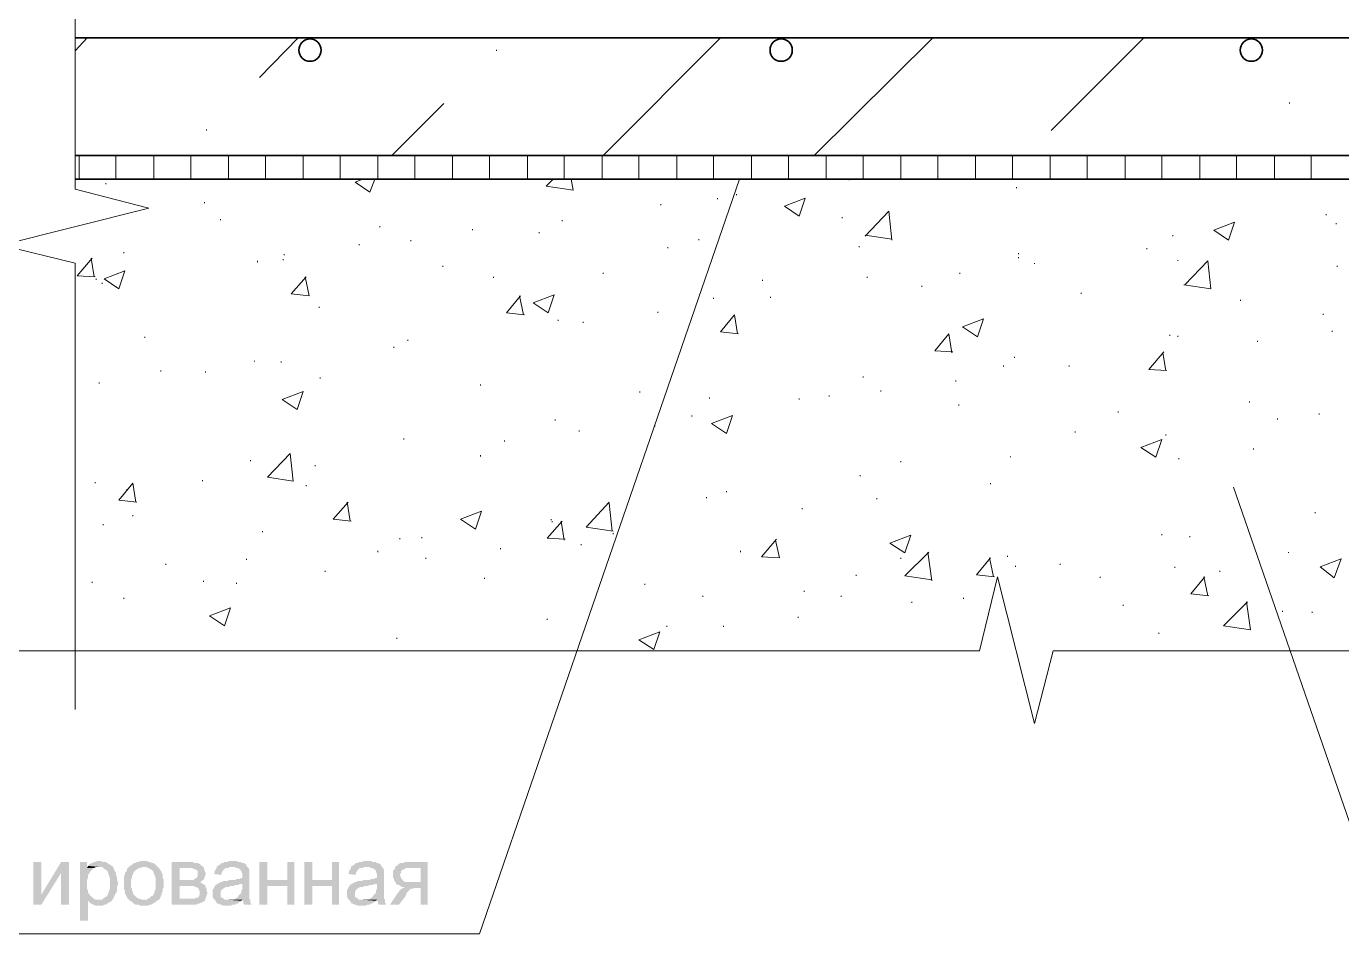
# Model space of a CAD drawing. Header units: millimetres. Extents: x -383313 to -161684, y -117025 to 99224.
# Drawn here: x -368575 to -362985, y -5722 to -1867 of the extents above; entities that cross this region are included whole.
import ezdxf

# ---------------------------------------------------------------- set-up
doc = ezdxf.new("R2010")
doc.units = ezdxf.units.MM
doc.header["$MEASUREMENT"] = 0
doc.layers.add('PDF_Geometry', color=7, linetype='Continuous')
doc.layers.add('PDF_Solid Fills', color=7, linetype='Continuous')

# ---------------------------------------------------------------- blocks, each defined once
blk = doc.blocks.new('A$Cf5759c35')
at = {"layer": 'PDF_Solid Fills'}
for points in [[(-9931.4, 12848.2), (-9965.3, 12848.2), (-10049.9, 12708.5), (-10083.8, 12666.1), (-10049.9, 12666.1), (-9965.3, 12801.6)], [(-9855.2, 12848.2), (-9884.8, 12848.2), (-9884.8, 12598.4), (-9851, 12598.4), (-9851, 12683.1), (-9808.6, 12687.3), (-9812.9, 12687.3), (-9817.1, 12687.3), (-9825.6, 12691.5), (-9829.8, 12695.8), (-9834, 12700), (-9842.5, 12704.2), (-9842.5, 12708.5), (-9846.7, 12712.7), (-9851, 12716.9), (-9851, 12725.4), (-9855.2, 12733.9), (-9855.2, 12738.1), (-9855.2, 12746.6), (-9855.2, 12755), (-9855.2, 12759.3), (-9855.2, 12767.7), (-9855.2, 12772), (-9851, 12780.4), (-9851, 12788.9), (-9851, 12793.1), (-9846.7, 12797.4), (-9842.5, 12805.8), (-9838.3, 12810.1), (-9834, 12814.3), (-9829.8, 12818.5), (-9825.6, 12822.8), (-9855.2, 12822.8)], [(-9851, 12831.2), (-9855.2, 12822.8), (-9825.6, 12822.8), (-9817.1, 12827), (-9812.9, 12827), (-9804.4, 12827)], [(-9804.4, 12852.4), (-9804.4, 12852.4), (-9812.9, 12852.4), (-9821.3, 12848.2), (-9825.6, 12848.2), (-9834, 12843.9), (-9834, 12843.9), (-9842.5, 12839.7), (-9846.7, 12835.5), (-9851, 12831.2), (-9804.4, 12827), (-9800.2, 12827), (-9791.7, 12827), (-9787.5, 12822.8), (-9783.2, 12818.5), (-9774.8, 12814.3), (-9770.5, 12810.1), (-9766.3, 12805.8), (-9766.3, 12801.6), (-9762.1, 12793.1), (-9762.1, 12788.9), (-9757.8, 12780.4), (-9757.8, 12776.2), (-9757.8, 12767.7), (-9757.8, 12759.3), (-9757.8, 12755), (-9757.8, 12746.6), (-9757.8, 12738.1), (-9757.8, 12733.9), (-9762.1, 12725.4), (-9762.1, 12721.2), (-9766.3, 12712.7), (-9766.3, 12708.5), (-9770.5, 12704.2), (-9774.8, 12700), (-9783.2, 12695.8), (-9787.5, 12691.5), (-9791.7, 12687.3), (-9800.2, 12687.3), (-9808.6, 12687.3), (-9851, 12683.1), (-9851, 12683.1), (-9842.5, 12674.6), (-9838.3, 12670.4), (-9834, 12670.4), (-9829.8, 12666.1), (-9825.6, 12666.1), (-9817.1, 12661.9), (-9812.9, 12661.9), (-9804.4, 12661.9), (-9804.4, 12661.9), (-9795.9, 12661.9), (-9791.7, 12661.9), (-9783.2, 12666.1), (-9779, 12666.1), (-9770.5, 12670.4), (-9766.3, 12674.6), (-9762.1, 12674.6), (-9757.8, 12678.8), (-9749.4, 12683.1), (-9745.1, 12691.5), (-9740.9, 12695.8), (-9740.9, 12700), (-9736.7, 12708.5), (-9736.7, 12708.5), (-9732.4, 12716.9), (-9728.2, 12721.2), (-9728.2, 12729.6), (-9728.2, 12738.1), (-9728.2, 12742.3), (-9724, 12750.8), (-9724, 12759.3), (-9724, 12759.3), (-9724, 12763.5), (-9728.2, 12772), (-9728.2, 12780.4), (-9728.2, 12784.7), (-9732.4, 12793.1), (-9732.4, 12801.6), (-9736.7, 12805.8), (-9736.7, 12810.1), (-9740.9, 12814.3), (-9740.9, 12818.5), (-9745.1, 12827), (-9749.4, 12831.2), (-9757.8, 12835.5), (-9762.1, 12839.7), (-9762.1, 12839.7), (-9770.5, 12843.9), (-9774.8, 12848.2), (-9783.2, 12848.2), (-9787.5, 12848.2), (-9795.9, 12852.4)], [(-9677.4, 12827), (-9681.6, 12822.8), (-9685.9, 12818.5), (-9685.9, 12810.1), (-9690.1, 12805.8), (-9694.3, 12801.6), (-9694.3, 12793.1), (-9698.6, 12788.9), (-9698.6, 12780.4), (-9698.6, 12772), (-9698.6, 12763.5), (-9698.6, 12755), (-9698.6, 12755), (-9698.6, 12746.6), (-9698.6, 12738.1), (-9698.6, 12733.9), (-9694.3, 12725.4), (-9694.3, 12716.9), (-9694.3, 12712.7), (-9690.1, 12708.5), (-9685.9, 12700), (-9685.9, 12695.8), (-9681.6, 12691.5), (-9677.4, 12687.3), (-9613.9, 12687.3), (-9618.1, 12687.3), (-9622.4, 12687.3), (-9630.8, 12691.5), (-9635.1, 12691.5), (-9643.5, 12695.8), (-9647.8, 12700), (-9652, 12704.2), (-9652, 12704.2), (-9656.2, 12708.5), (-9660.5, 12712.7), (-9660.5, 12721.2), (-9664.7, 12725.4), (-9664.7, 12733.9), (-9668.9, 12742.3), (-9668.9, 12746.6), (-9668.9, 12755), (-9668.9, 12759.3), (-9668.9, 12767.7), (-9668.9, 12772), (-9664.7, 12780.4), (-9664.7, 12788.9), (-9660.5, 12793.1), (-9660.5, 12797.4), (-9656.2, 12805.8), (-9652, 12810.1), (-9652, 12810.1), (-9647.8, 12814.3), (-9639.3, 12818.5), (-9635.1, 12822.8), (-9626.6, 12822.8), (-9622.4, 12827), (-9613.9, 12827)], [(-9613.9, 12852.4), (-9613.9, 12852.4), (-9630.8, 12852.4), (-9635.1, 12848.2), (-9643.5, 12848.2), (-9647.8, 12843.9), (-9656.2, 12843.9), (-9660.5, 12839.7), (-9664.7, 12835.5), (-9673.2, 12831.2), (-9673.2, 12831.2), (-9677.4, 12827), (-9613.9, 12827), (-9613.9, 12827), (-9605.4, 12827), (-9597, 12822.8), (-9592.7, 12822.8), (-9588.5, 12818.5), (-9580, 12814.3), (-9575.8, 12810.1), (-9571.6, 12805.8), (-9571.6, 12797.4), (-9567.3, 12793.1), (-9567.3, 12788.9), (-9563.1, 12780.4), (-9563.1, 12772), (-9563.1, 12767.7), (-9563.1, 12759.3), (-9563.1, 12755), (-9563.1, 12746.6), (-9563.1, 12738.1), (-9563.1, 12733.9), (-9567.3, 12725.4), (-9567.3, 12721.2), (-9571.6, 12712.7), (-9571.6, 12708.5), (-9575.8, 12704.2), (-9580, 12704.2), (-9584.3, 12700), (-9588.5, 12695.8), (-9597, 12691.5), (-9601.2, 12687.3), (-9609.7, 12687.3), (-9613.9, 12687.3), (-9677.4, 12687.3), (-9673.2, 12683.1), (-9664.7, 12678.8), (-9660.5, 12674.6), (-9656.2, 12670.4), (-9647.8, 12666.1), (-9643.5, 12666.1), (-9635.1, 12666.1), (-9630.8, 12661.9), (-9622.4, 12661.9), (-9613.9, 12661.9), (-9609.7, 12661.9), (-9605.4, 12661.9), (-9597, 12661.9), (-9588.5, 12666.1), (-9584.3, 12666.1), (-9575.8, 12670.4), (-9571.6, 12674.6), (-9567.3, 12674.6), (-9563.1, 12678.8), (-9558.9, 12683.1), (-9550.4, 12687.3), (-9546.2, 12691.5), (-9541.9, 12700), (-9541.9, 12704.2), (-9541.9, 12704.2), (-9537.7, 12708.5), (-9537.7, 12716.9), (-9533.5, 12721.2), (-9533.5, 12729.6), (-9533.5, 12733.9), (-9529.2, 12742.3), (-9529.2, 12750.8), (-9529.2, 12759.3), (-9529.2, 12763.5), (-9529.2, 12772), (-9533.5, 12780.4), (-9533.5, 12788.9), (-9533.5, 12793.1), (-9537.7, 12801.6), (-9537.7, 12805.8), (-9541.9, 12810.1), (-9546.2, 12818.5), (-9550.4, 12822.8), (-9554.6, 12827), (-9558.9, 12831.2), (-9563.1, 12835.5), (-9567.3, 12839.7), (-9575.8, 12843.9), (-9580, 12843.9), (-9588.5, 12848.2), (-9592.7, 12848.2), (-9601.2, 12852.4), (-9605.4, 12852.4)], [(-9423.4, 12848.2), (-9495.4, 12848.2), (-9495.4, 12666.1), (-9393.8, 12666.1), (-9385.3, 12670.4), (-9381.1, 12670.4), (-9372.6, 12674.6), (-9368.4, 12674.6), (-9364.1, 12678.8), (-9359.9, 12678.8), (-9355.7, 12683.1), (-9351.4, 12691.5), (-9461.5, 12691.5), (-9461.5, 12746.6), (-9423.4, 12746.6), (-9355.7, 12750.8), (-9364.1, 12755), (-9368.4, 12759.3), (-9372.6, 12759.3), (-9372.6, 12763.5), (-9368.4, 12767.7), (-9461.5, 12772), (-9461.5, 12822.8), (-9427.6, 12822.8), (-9359.9, 12827), (-9368.4, 12831.2), (-9372.6, 12835.5), (-9376.8, 12839.7), (-9385.3, 12843.9), (-9385.3, 12843.9), (-9393.8, 12843.9), (-9398, 12843.9), (-9406.5, 12848.2), (-9414.9, 12848.2)], [(-9359.9, 12827), (-9427.6, 12822.8), (-9427.6, 12822.8), (-9410.7, 12822.8), (-9402.2, 12818.5), (-9398, 12818.5), (-9393.8, 12814.3), (-9389.5, 12814.3), (-9385.3, 12810.1), (-9385.3, 12801.6), (-9385.3, 12797.4), (-9385.3, 12793.1), (-9385.3, 12788.9), (-9389.5, 12780.4), (-9389.5, 12780.4), (-9398, 12776.2), (-9402.2, 12772), (-9406.5, 12772), (-9414.9, 12772), (-9419.2, 12772), (-9431.9, 12772), (-9461.5, 12772), (-9368.4, 12767.7), (-9359.9, 12772), (-9359.9, 12776.2), (-9355.7, 12780.4), (-9355.7, 12784.7), (-9351.4, 12793.1), (-9351.4, 12797.4), (-9351.4, 12801.6), (-9355.7, 12810.1), (-9355.7, 12814.3), (-9359.9, 12822.8)], [(-9304.9, 12827), (-9304.9, 12822.8), (-9309.1, 12814.3), (-9313.3, 12810.1), (-9313.3, 12801.6), (-9317.6, 12797.4), (-9287.9, 12793.1), (-9283.7, 12797.4), (-9283.7, 12801.6), (-9279.5, 12810.1), (-9275.2, 12814.3), (-9271, 12818.5), (-9266.8, 12822.8), (-9262.5, 12822.8), (-9254.1, 12822.8), (-9249.8, 12827), (-9241.4, 12827)], [(-9232.9, 12852.4), (-9232.9, 12852.4), (-9249.8, 12852.4), (-9258.3, 12848.2), (-9262.5, 12848.2), (-9271, 12848.2), (-9275.2, 12843.9), (-9283.7, 12843.9), (-9287.9, 12839.7), (-9292.2, 12835.5), (-9300.6, 12831.2), (-9304.9, 12827), (-9241.4, 12827), (-9237.1, 12827), (-9228.7, 12827), (-9220.2, 12822.8), (-9216, 12822.8), (-9207.5, 12818.5), (-9203.3, 12814.3), (-9203.3, 12814.3), (-9199, 12810.1), (-9199, 12805.8), (-9194.8, 12797.4), (-9194.8, 12788.9), (-9194.8, 12788.9), (-9194.8, 12780.4), (-9199, 12780.4), (-9207.5, 12776.2), (-9211.7, 12776.2), (-9220.2, 12776.2), (-9224.4, 12772), (-9232.9, 12772), (-9241.4, 12772), (-9249.8, 12772), (-9258.3, 12767.7), (-9266.8, 12767.7), (-9271, 12767.7), (-9279.5, 12767.7), (-9279.5, 12763.5), (-9287.9, 12763.5), (-9292.2, 12759.3), (-9194.8, 12755), (-9194.8, 12746.6), (-9194.8, 12742.3), (-9194.8, 12733.9), (-9199, 12725.4), (-9199, 12721.2), (-9199, 12716.9), (-9203.3, 12712.7), (-9207.5, 12708.5), (-9211.7, 12704.2), (-9216, 12695.8), (-9220.2, 12695.8), (-9224.4, 12691.5), (-9232.9, 12687.3), (-9194.8, 12687.3), (-9194.8, 12687.3), (-9190.6, 12678.8), (-9190.6, 12670.4), (-9186.3, 12666.1), (-9156.7, 12666.1), (-9156.7, 12670.4), (-9160.9, 12674.6), (-9160.9, 12683.1), (-9160.9, 12687.3), (-9165.2, 12691.5), (-9165.2, 12695.8), (-9165.2, 12700), (-9165.2, 12704.2), (-9165.2, 12712.7), (-9165.2, 12721.2), (-9165.2, 12729.6), (-9165.2, 12742.3), (-9165.2, 12784.7), (-9165.2, 12784.7), (-9165.2, 12793.1), (-9165.2, 12801.6), (-9165.2, 12805.8), (-9165.2, 12810.1), (-9165.2, 12814.3), (-9169.4, 12822.8), (-9173.6, 12827), (-9177.9, 12831.2), (-9177.9, 12835.5), (-9182.1, 12839.7), (-9190.6, 12843.9), (-9199, 12843.9), (-9199, 12848.2), (-9207.5, 12848.2), (-9211.7, 12848.2), (-9220.2, 12852.4), (-9228.7, 12852.4)], [(-9089, 12848.2), (-9122.8, 12848.2), (-9122.8, 12666.1), (-9089, 12666.1), (-9089, 12746.6), (-9004.3, 12746.6), (-9089, 12772)], [(-8974.7, 12848.2), (-9004.3, 12848.2), (-9004.3, 12772), (-9089, 12772), (-9004.3, 12746.6), (-9004.3, 12666.1), (-8974.7, 12666.1)], [(-8898.5, 12848.2), (-8932.3, 12848.2), (-8932.3, 12666.1), (-8898.5, 12666.1), (-8898.5, 12746.6), (-8813.8, 12746.6), (-8898.5, 12772)], [(-8784.2, 12848.2), (-8813.8, 12848.2), (-8813.8, 12772), (-8898.5, 12772), (-8813.8, 12746.6), (-8813.8, 12666.1), (-8784.2, 12666.1)], [(-8733.4, 12827), (-8733.4, 12822.8), (-8737.6, 12814.3), (-8741.8, 12810.1), (-8741.8, 12801.6), (-8746.1, 12797.4), (-8716.4, 12793.1), (-8712.2, 12797.4), (-8712.2, 12801.6), (-8708, 12810.1), (-8703.7, 12814.3), (-8699.5, 12818.5), (-8695.3, 12822.8), (-8691, 12822.8), (-8682.6, 12822.8), (-8678.3, 12827), (-8669.9, 12827)], [(-8661.4, 12852.4), (-8661.4, 12852.4), (-8678.3, 12852.4), (-8686.8, 12848.2), (-8691, 12848.2), (-8699.5, 12848.2), (-8703.7, 12843.9), (-8712.2, 12843.9), (-8716.4, 12839.7), (-8720.7, 12835.5), (-8729.1, 12831.2), (-8733.4, 12827), (-8669.9, 12827), (-8665.6, 12827), (-8657.2, 12827), (-8648.7, 12822.8), (-8644.5, 12822.8), (-8636, 12818.5), (-8631.8, 12814.3), (-8631.8, 12814.3), (-8627.5, 12810.1), (-8627.5, 12805.8), (-8623.3, 12797.4), (-8623.3, 12788.9), (-8623.3, 12788.9), (-8623.3, 12780.4), (-8627.5, 12780.4), (-8636, 12776.2), (-8640.2, 12776.2), (-8648.7, 12776.2), (-8652.9, 12772), (-8661.4, 12772), (-8669.9, 12772), (-8678.3, 12772), (-8686.8, 12767.7), (-8695.3, 12767.7), (-8699.5, 12767.7), (-8708, 12767.7), (-8708, 12763.5), (-8716.4, 12763.5), (-8720.7, 12759.3), (-8623.3, 12755), (-8623.3, 12746.6), (-8623.3, 12742.3), (-8623.3, 12733.9), (-8627.5, 12725.4), (-8627.5, 12721.2), (-8627.5, 12716.9), (-8631.8, 12712.7), (-8636, 12708.5), (-8640.2, 12704.2), (-8644.5, 12695.8), (-8648.7, 12695.8), (-8652.9, 12691.5), (-8661.4, 12687.3), (-8623.3, 12687.3), (-8623.3, 12687.3), (-8619.1, 12678.8), (-8619.1, 12670.4), (-8614.8, 12666.1), (-8585.2, 12666.1), (-8585.2, 12670.4), (-8589.4, 12674.6), (-8589.4, 12683.1), (-8589.4, 12687.3), (-8593.7, 12691.5), (-8593.7, 12695.8), (-8593.7, 12700), (-8593.7, 12704.2), (-8593.7, 12712.7), (-8593.7, 12721.2), (-8593.7, 12729.6), (-8593.7, 12742.3), (-8593.7, 12784.7), (-8593.7, 12784.7), (-8593.7, 12793.1), (-8593.7, 12801.6), (-8593.7, 12805.8), (-8593.7, 12810.1), (-8593.7, 12814.3), (-8597.9, 12822.8), (-8602.1, 12827), (-8606.4, 12831.2), (-8606.4, 12835.5), (-8610.6, 12839.7), (-8619.1, 12843.9), (-8627.5, 12843.9), (-8627.5, 12848.2), (-8636, 12848.2), (-8640.2, 12848.2), (-8648.7, 12852.4), (-8657.2, 12852.4)], [(-8547.1, 12827), (-8547.1, 12818.5), (-8551.3, 12814.3), (-8555.6, 12810.1), (-8555.6, 12801.6), (-8555.6, 12793.1), (-8555.6, 12788.9), (-8555.6, 12784.7), (-8551.3, 12776.2), (-8551.3, 12772), (-8547.1, 12763.5), (-8542.9, 12759.3), (-8470.9, 12763.5), (-8470.9, 12763.5), (-8483.6, 12763.5), (-8487.8, 12763.5), (-8496.3, 12763.5), (-8504.8, 12763.5), (-8509, 12767.7), (-8513.2, 12767.7), (-8513.2, 12772), (-8517.5, 12776.2), (-8521.7, 12780.4), (-8521.7, 12784.7), (-8525.9, 12793.1), (-8525.9, 12793.1), (-8521.7, 12801.6), (-8521.7, 12805.8), (-8517.5, 12814.3), (-8513.2, 12814.3), (-8509, 12818.5), (-8504.8, 12818.5), (-8500.5, 12822.8), (-8492.1, 12822.8), (-8479.4, 12822.8), (-8437, 12822.8)], [(-8407.4, 12848.2), (-8504.8, 12848.2), (-8509, 12843.9), (-8521.7, 12843.9), (-8530.2, 12839.7), (-8534.4, 12835.5), (-8538.6, 12831.2), (-8538.6, 12831.2), (-8547.1, 12827), (-8437, 12822.8), (-8437, 12763.5), (-8470.9, 12763.5), (-8542.9, 12759.3), (-8542.9, 12755), (-8534.4, 12750.8), (-8530.2, 12750.8), (-8525.9, 12746.6), (-8517.5, 12742.3), (-8513.2, 12742.3), (-8504.8, 12738.1), (-8509, 12738.1), (-8437, 12738.1), (-8437, 12666.1), (-8407.4, 12666.1)], [(-9355.7, 12750.8), (-9423.4, 12746.6), (-9423.4, 12746.6), (-9402.2, 12746.6), (-9398, 12742.3), (-9393.8, 12742.3), (-9385.3, 12738.1), (-9381.1, 12733.9), (-9381.1, 12729.6), (-9376.8, 12725.4), (-9376.8, 12716.9), (-9376.8, 12712.7), (-9376.8, 12708.5), (-9381.1, 12700), (-9385.3, 12695.8), (-9389.5, 12695.8), (-9393.8, 12695.8), (-9398, 12691.5), (-9406.5, 12691.5), (-9414.9, 12691.5), (-9423.4, 12691.5), (-9461.5, 12691.5), (-9351.4, 12691.5), (-9351.4, 12695.8), (-9347.2, 12704.2), (-9347.2, 12708.5), (-9343, 12716.9), (-9343, 12716.9), (-9347.2, 12725.4), (-9347.2, 12733.9), (-9351.4, 12738.1), (-9351.4, 12746.6)], [(-9292.2, 12759.3), (-9300.6, 12755), (-9300.6, 12755), (-9309.1, 12750.8), (-9313.3, 12742.3), (-9317.6, 12738.1), (-9317.6, 12733.9), (-9321.8, 12729.6), (-9321.8, 12721.2), (-9321.8, 12712.7), (-9321.8, 12712.7), (-9321.8, 12704.2), (-9321.8, 12700), (-9317.6, 12691.5), (-9313.3, 12687.3), (-9309.1, 12683.1), (-9304.9, 12674.6), (-9304.9, 12674.6), (-9300.6, 12670.4), (-9296.4, 12670.4), (-9287.9, 12666.1), (-9283.7, 12666.1), (-9275.2, 12661.9), (-9266.8, 12661.9), (-9258.3, 12661.9), (-9254.1, 12661.9), (-9245.6, 12661.9), (-9237.1, 12666.1), (-9232.9, 12666.1), (-9224.4, 12666.1), (-9224.4, 12670.4), (-9216, 12670.4), (-9211.7, 12674.6), (-9203.3, 12678.8), (-9199, 12683.1), (-9254.1, 12687.3), (-9254.1, 12687.3), (-9262.5, 12687.3), (-9271, 12687.3), (-9275.2, 12691.5), (-9279.5, 12695.8), (-9283.7, 12695.8), (-9287.9, 12700), (-9287.9, 12708.5), (-9287.9, 12712.7), (-9287.9, 12716.9), (-9287.9, 12721.2), (-9283.7, 12729.6), (-9283.7, 12729.6), (-9279.5, 12733.9), (-9271, 12738.1), (-9266.8, 12742.3), (-9262.5, 12742.3), (-9254.1, 12742.3), (-9245.6, 12746.6), (-9241.4, 12746.6), (-9232.9, 12746.6), (-9224.4, 12750.8), (-9220.2, 12750.8), (-9211.7, 12750.8), (-9207.5, 12755), (-9199, 12755), (-9194.8, 12755)], [(-8720.7, 12759.3), (-8729.1, 12755), (-8729.1, 12755), (-8737.6, 12750.8), (-8741.8, 12742.3), (-8746.1, 12738.1), (-8746.1, 12733.9), (-8750.3, 12729.6), (-8750.3, 12721.2), (-8750.3, 12712.7), (-8750.3, 12712.7), (-8750.3, 12704.2), (-8750.3, 12700), (-8746.1, 12691.5), (-8741.8, 12687.3), (-8737.6, 12683.1), (-8733.4, 12674.6), (-8733.4, 12674.6), (-8729.1, 12670.4), (-8724.9, 12670.4), (-8716.4, 12666.1), (-8712.2, 12666.1), (-8703.7, 12661.9), (-8695.3, 12661.9), (-8686.8, 12661.9), (-8682.6, 12661.9), (-8674.1, 12661.9), (-8665.6, 12666.1), (-8661.4, 12666.1), (-8652.9, 12666.1), (-8652.9, 12670.4), (-8644.5, 12670.4), (-8640.2, 12674.6), (-8631.8, 12678.8), (-8627.5, 12683.1), (-8682.6, 12687.3), (-8682.6, 12687.3), (-8691, 12687.3), (-8699.5, 12687.3), (-8703.7, 12691.5), (-8708, 12695.8), (-8712.2, 12695.8), (-8716.4, 12700), (-8716.4, 12708.5), (-8716.4, 12712.7), (-8716.4, 12716.9), (-8716.4, 12721.2), (-8712.2, 12729.6), (-8712.2, 12729.6), (-8708, 12733.9), (-8699.5, 12738.1), (-8695.3, 12742.3), (-8691, 12742.3), (-8682.6, 12742.3), (-8674.1, 12746.6), (-8669.9, 12746.6), (-8661.4, 12746.6), (-8652.9, 12750.8), (-8648.7, 12750.8), (-8640.2, 12750.8), (-8636, 12755), (-8627.5, 12755), (-8623.3, 12755)], [(-8509, 12738.1), (-8513.2, 12738.1), (-8517.5, 12733.9), (-8525.9, 12729.6), (-8530.2, 12721.2), (-8534.4, 12716.9), (-8568.3, 12666.1), (-8530.2, 12666.1), (-8500.5, 12704.2), (-8500.5, 12708.5), (-8496.3, 12716.9), (-8492.1, 12721.2), (-8487.8, 12725.4), (-8483.6, 12729.6), (-8479.4, 12733.9), (-8475.1, 12733.9), (-8470.9, 12733.9), (-8462.4, 12738.1), (-8454, 12738.1), (-8437, 12738.1)]]:
    blk.add_hatch(color=8, dxfattribs=at).paths.add_polyline_path(points)
at = {"layer": 'PDF_Geometry', "color": 8, "lineweight": 13}
for points in [[(-9906, 13495.9), (-9906, 15392.4), (-10219.3, 15468.6), (-9592.7, 15625.2), (-9906, 15705.7), (-9906, 17598)], [(-7082.4, 15748), (-8187.3, 12543.4), (-11637.4, 12543.4)], [(-4982.6, 14439.9), (-4326.5, 12543.4), (-880.5, 12543.4)], [(-10155.8, 13745.6), (-6062.1, 13745.6), (-5985.9, 14058.9), (-5829.3, 13436.6), (-5748.9, 13745.6), (-1655.2, 13745.6)]]:
    blk.add_lwpolyline(points, dxfattribs=at)
at = {"layer": 'PDF_Geometry', "color": 8, "lineweight": 9}
for points in [[(-9906, 16294.1), (-9855.2, 16349.1)], [(-9122.8, 16179.8), (-8957.7, 16349.1)], [(-7662.3, 15849.6), (-7162.8, 16349.1)], [(-6764.9, 15849.6), (-6261.1, 16349.1)], [(-5757.3, 15955.4), (-5363.6, 16349.1)], [(-8115.3, 16294.1), (-8115.3, 16298.3)], [(-8559.8, 15849.6), (-8339.7, 16069.7)], [(-4745.6, 16069.7), (-4745.6, 16074)], [(-9347.2, 15955.4), (-9347.2, 15959.7)], [(-9889.1, 15748), (-9889.1, 15849.6)], [(-9732.4, 15748), (-9732.4, 15849.6)], [(-9571.6, 15748), (-9571.6, 15849.6)], [(-9414.9, 15748), (-9414.9, 15849.6)], [(-9254.1, 15748), (-9254.1, 15849.6)], [(-9097.4, 15748), (-9097.4, 15849.6)], [(-8936.6, 15748), (-8936.6, 15849.6)], [(-8779.9, 15748), (-8779.9, 15849.6)], [(-8619.1, 15748), (-8619.1, 15849.6)], [(-8462.4, 15748), (-8462.4, 15849.6)], [(-8301.6, 15748), (-8301.6, 15849.6)], [(-8144.9, 15748), (-8144.9, 15849.6)], [(-7984.1, 15748), (-7984.1, 15849.6)], [(-7827.4, 15748), (-7827.4, 15849.6)], [(-7666.6, 15748), (-7666.6, 15849.6)], [(-7509.9, 15748), (-7509.9, 15849.6)], [(-7349.1, 15748), (-7349.1, 15849.6)], [(-7192.4, 15748), (-7192.4, 15849.6)], [(-7031.6, 15748), (-7031.6, 15849.6)], [(-6874.9, 15748), (-6874.9, 15849.6)], [(-6714.1, 15748), (-6714.1, 15849.6)], [(-6557.4, 15748), (-6557.4, 15849.6)], [(-6396.6, 15748), (-6396.6, 15849.6)], [(-6239.9, 15748), (-6239.9, 15849.6)], [(-6079.1, 15748), (-6079.1, 15849.6)], [(-5922.4, 15748), (-5922.4, 15849.6)], [(-5761.6, 15748), (-5761.6, 15849.6)], [(-5604.9, 15748), (-5604.9, 15849.6)], [(-5444.1, 15748), (-5444.1, 15849.6)], [(-5287.4, 15748), (-5287.4, 15849.6)], [(-5126.6, 15748), (-5126.6, 15849.6)], [(-4969.9, 15748), (-4969.9, 15849.6)], [(-4809.1, 15748), (-4809.1, 15849.6)], [(-4652.4, 15748), (-4652.4, 15849.6)], [(-9774.8, 15726.8), (-9774.8, 15731.1)], [(-8631.8, 15748), (-8652.9, 15693), (-8716.4, 15735.3), (-8682.6, 15748)], [(-7797.8, 15748), (-7789.3, 15701.4), (-7903.6, 15718.4), (-7874, 15748)], [(-6616.7, 15743.8), (-6616.7, 15748)], [(-5905.5, 15709.9), (-5905.5, 15714.1)], [(-7175.5, 15663.3), (-7175.5, 15667.6)], [(-7095.1, 15680.3), (-7095.1, 15684.5)], [(-9355.7, 15646.4), (-9355.7, 15650.6)], [(-7416.8, 15637.9), (-7416.8, 15642.2)], [(-6549, 15506.7), (-6447.4, 15612.5), (-6434.7, 15489.8)], [(-4588.9, 15595.6), (-4588.9, 15599.8)], [(-9287.9, 15574.4), (-9287.9, 15578.7)], [(-8610.6, 15544.8), (-8610.6, 15549)], [(-7835.9, 15570.2), (-7835.9, 15574.4)], [(-6646.3, 15582.9), (-6646.3, 15587.1)], [(-4546.6, 15557.5), (-4546.6, 15561.7)], [(-8479.4, 15485.5), (-8479.4, 15489.8)], [(-8216.9, 15532.1), (-8216.9, 15536.3)], [(-7933.3, 15519.4), (-7933.3, 15523.6)], [(-7255.9, 15489.8), (-7255.9, 15494)], [(-6549, 15510.9), (-6434.7, 15494)], [(-5240.9, 15506.7), (-5240.9, 15510.9)], [(-9698.6, 15434.7), (-9698.6, 15439)], [(-9017, 15426.3), (-9017, 15430.5)], [(-8699.5, 15468.6), (-8699.5, 15472.8)], [(-7387.2, 15455.9), (-7387.2, 15460.1)], [(-6574.4, 15460.1), (-6574.4, 15464.4)], [(-5897, 15430.5), (-5897, 15434.7)], [(-5350.9, 15451.7), (-5350.9, 15455.9)], [(-9821.3, 15333.1), (-9897.5, 15337.4), (-9834, 15413.6)], [(-9825.6, 15333.1), (-9838.3, 15413.6)], [(-9131.3, 15396.6), (-9131.3, 15400.9)], [(-9021.2, 15405.1), (-9021.2, 15409.3)], [(-8343.9, 15375.5), (-8343.9, 15379.7)], [(-5897, 15413.6), (-5897, 15417.8)], [(-5829.3, 15388.2), (-5829.3, 15392.4)], [(-5219.7, 15400.9), (-5219.7, 15405.1)], [(-5190.1, 15299.3), (-5092.7, 15400.9), (-5080, 15282.3), (-5194.3, 15299.3)], [(-4542.4, 15375.5), (-4542.4, 15379.7)], [(-9817.1, 15320.4), (-9817.1, 15324.7)], [(-8928.1, 15333.1), (-8911.2, 15252.7), (-8987.4, 15261.2), (-8923.9, 15333.1)], [(-8128, 15328.9), (-8128, 15333.1)], [(-7662.3, 15345.8), (-7662.3, 15350.1)], [(-6985, 15316.2), (-6985, 15320.4)], [(-6540.5, 15328.9), (-6540.5, 15333.1)], [(-6146.8, 15345.8), (-6146.8, 15350.1)], [(-9791.7, 15303.5), (-9791.7, 15307.7)], [(-6307.7, 15290.8), (-6307.7, 15295)], [(-5630.3, 15261.2), (-5630.3, 15265.4)], [(-8868.8, 15201.9), (-8868.8, 15206.1)], [(-7996.8, 15172.3), (-8073, 15180.7), (-8013.7, 15252.7)], [(-8001, 15172.3), (-8017.9, 15252.7)], [(-7192.4, 15240), (-7192.4, 15244.2)], [(-6951.1, 15244.2), (-6951.1, 15248.5)], [(-4953, 15231.5), (-4953, 15235.8)], [(-7852.8, 15146.9), (-7852.8, 15151.1)], [(-7429.5, 15180.7), (-7429.5, 15185)], [(-7086.6, 15091.8), (-7162.8, 15100.3), (-7103.5, 15172.3), (-7090.8, 15091.8)], [(-4601.6, 15172.3), (-4601.6, 15176.5)], [(-7747, 15138.4), (-7747, 15142.6)], [(-4563.5, 15100.3), (-4563.5, 15104.5)], [(-9609.7, 15074.9), (-9609.7, 15079.1)], [(-8492.1, 15062.2), (-8492.1, 15066.4)], [(-6176.4, 15015.6), (-6252.6, 15019.9), (-6193.4, 15091.8), (-6180.7, 15011.4)], [(-5253.6, 15083.4), (-5253.6, 15087.6)], [(-5219.7, 15079.1), (-5219.7, 15083.4)], [(-4881, 15058), (-4881, 15062.2)], [(-8551.3, 15032.6), (-8551.3, 15036.8)], [(-5914, 14990.2), (-5914, 14994.5)], [(-5266.3, 14935.2), (-5342.5, 14939.4), (-5279, 15015.6)], [(-5270.5, 14935.2), (-5283.2, 15011.4)], [(-9541.9, 14931), (-9541.9, 14935.2)], [(-9351.4, 14926.7), (-9351.4, 14931)], [(-9144, 14973.3), (-9144, 14977.5)], [(-9029.7, 14969.1), (-9029.7, 14973.3)], [(-5960.5, 14952.1), (-5960.5, 14956.4)], [(-5681.1, 14952.1), (-5681.1, 14956.4)], [(-9804.4, 14880.2), (-9804.4, 14884.4)], [(-8864.6, 14901.3), (-8864.6, 14905.6)], [(-8183, 14871.7), (-8183, 14875.9)], [(-6557.4, 14905.6), (-6557.4, 14909.8)], [(-6163.7, 14888.6), (-6163.7, 14892.9)], [(-7505.7, 14842.1), (-7505.7, 14846.3)], [(-7209.4, 14816.7), (-7209.4, 14820.9)], [(-6828.4, 14812.4), (-6828.4, 14816.7)], [(-6701.4, 14825.1), (-6701.4, 14829.4)], [(-6481.2, 14846.3), (-6481.2, 14850.5)], [(-6151, 14787), (-6151, 14791.3)], [(-5473.7, 14757.4), (-5473.7, 14761.6)], [(-4914.9, 14799.7), (-4914.9, 14804)], [(-7865.5, 14723.5), (-7865.5, 14727.8)], [(-7442.2, 14698.1), (-7442.2, 14702.4)], [(-7285.6, 14740.5), (-7285.6, 14744.7)], [(-4796.4, 14727.8), (-4796.4, 14732)], [(-4618.6, 14748.9), (-4618.6, 14753.2)], [(-8509, 14643.1), (-8509, 14647.3)], [(-7763.9, 14677), (-7763.9, 14681.2)], [(-5655.7, 14672.7), (-5655.7, 14677)], [(-5270.5, 14660), (-5270.5, 14664.3)], [(-8081.4, 14634.6), (-8081.4, 14638.9)], [(-4898, 14600.8), (-4898, 14605)], [(-9160.9, 14550), (-9160.9, 14554.2)], [(-8183, 14571.1), (-8183, 14575.4)], [(-6396.6, 14545.7), (-6396.6, 14550)], [(-5930.9, 14566.9), (-5930.9, 14571.1)], [(-5215.5, 14558.4), (-5215.5, 14562.7)], [(-8885.8, 14528.8), (-8885.8, 14533)], [(-6570.1, 14486.5), (-6570.1, 14490.7)], [(-9821.3, 14456.8), (-9821.3, 14461.1)], [(-9643.5, 14376.4), (-9719.7, 14384.9), (-9660.5, 14456.8), (-9647.8, 14376.4)], [(-9685.9, 14427.2), (-9685.9, 14431.4)], [(-9364.1, 14465.3), (-9364.1, 14469.5)], [(-8923.9, 14444.1), (-8923.9, 14448.4)], [(-7137.4, 14418.7), (-7137.4, 14423)], [(-6015.6, 14452.6), (-6015.6, 14456.8)], [(-8733.4, 14296), (-8809.6, 14304.4), (-8746.1, 14376.4)], [(-8737.6, 14296), (-8750.3, 14376.4)], [(-7620, 14253.6), (-7734.3, 14270.6), (-7636.9, 14376.4)], [(-7624.2, 14253.6), (-7636.9, 14372.2)], [(-7222.1, 14393.3), (-7222.1, 14397.6)], [(-6498.2, 14389.1), (-6498.2, 14393.3)], [(-9660.5, 14317.1), (-9660.5, 14321.4)], [(-6815.7, 14346.8), (-6815.7, 14351)], [(-4635.5, 14329.8), (-4635.5, 14334.1)], [(-9787.5, 14279), (-9787.5, 14283.3)], [(-7823.2, 14219.8), (-7899.4, 14224), (-7835.9, 14296)], [(-7882.5, 14300.2), (-7882.5, 14304.4)], [(-7878.2, 14291.7), (-7878.2, 14296)], [(-7827.4, 14215.5), (-7840.1, 14296)], [(-9110.1, 14249.4), (-9110.1, 14253.6)], [(-8525.9, 14219.8), (-8525.9, 14224)], [(-8432.8, 14224), (-8432.8, 14228.2)], [(-7620, 14240.9), (-7620, 14245.2)], [(-6930, 14215.5), (-6913, 14139.3), (-6989.2, 14143.6), (-6925.7, 14219.8)], [(-5287.4, 14236.7), (-5287.4, 14240.9)], [(-5168.9, 14228.2), (-5168.9, 14232.5)], [(-8619.1, 14164.7), (-8619.1, 14169)], [(-8098.4, 14177.4), (-8098.4, 14181.7)], [(-7755.5, 14194.4), (-7755.5, 14198.6)], [(-7078.1, 14164.7), (-7078.1, 14169)], [(-6265.3, 14046.2), (-6379.6, 14063.1), (-6278, 14164.7)], [(-6265.3, 14042), (-6282.3, 14164.7)], [(-5943.6, 14143.6), (-5943.6, 14147.8)], [(-4749.8, 14160.5), (-4749.8, 14164.7)], [(-9520.8, 14109.7), (-9520.8, 14113.9)], [(-9177.9, 14130.9), (-9177.9, 14135.1)], [(-8415.9, 14135.1), (-8415.9, 14139.3)], [(-6396.6, 14135.1), (-6396.6, 14139.3)], [(-5998.6, 14058.9), (-6074.8, 14067.4), (-6015.6, 14139.3)], [(-6002.9, 14058.9), (-6019.8, 14139.3)], [(-5909.7, 14101.2), (-5909.7, 14105.5)], [(-5719.2, 14109.7), (-5719.2, 14113.9)], [(-5232.4, 14097), (-5232.4, 14101.2)], [(-9834, 14033.5), (-9834, 14037.7)], [(-9359.9, 14037.7), (-9359.9, 14042)], [(-9220.2, 14029.3), (-9220.2, 14033.5)], [(-8843.4, 14080.1), (-8843.4, 14084.3)], [(-8166.1, 14050.4), (-8166.1, 14054.7)], [(-6587.1, 14063.1), (-6587.1, 14067.4)], [(-5549.9, 14054.7), (-5549.9, 14058.9)], [(-5088.5, 13978.5), (-5164.7, 13986.9), (-5105.4, 14058.9)], [(-5092.7, 13978.5), (-5109.6, 14058.9)], [(-5041.9, 14080.1), (-5041.9, 14084.3)], [(-7484.5, 14025), (-7484.5, 14029.3)], [(-7239, 13974.2), (-7239, 13978.5)], [(-6807.2, 13995.4), (-6807.2, 13999.6)], [(-6650.6, 13974.2), (-6650.6, 13978.5)], [(-9698.6, 13965.8), (-9698.6, 13970)], [(-6350, 13948.8), (-6350, 13953.1)], [(-6129.9, 13965.8), (-6129.9, 13970)], [(-5452.5, 13936.1), (-5452.5, 13940.4)], [(-4927.6, 13953.1), (-4910.7, 13834.5), (-5025, 13851.5), (-4923.4, 13953.1)], [(-7899.4, 13876.9), (-7899.4, 13881.1)], [(-6832.6, 13885.3), (-6832.6, 13889.6)], [(-4775.2, 13910.7), (-4775.2, 13915)], [(-4648.2, 13906.5), (-4648.2, 13910.7)], [(-7391.4, 13847.2), (-7391.4, 13851.5)], [(-7150.1, 13847.2), (-7150.1, 13851.5)], [(-5300.1, 13817.6), (-5300.1, 13821.8)], [(-8538.6, 13796.4), (-8538.6, 13800.7)]]:
    blk.add_lwpolyline(points, dxfattribs=at)
at = {"layer": 'PDF_Geometry', "color": 8, "lineweight": 35}
for points in [[(-9906, 16349.1), (-1905, 16349.1)], [(-9906, 15849.6), (-1905, 15849.6)], [(-9906, 15748), (-1905, 15748)]]:
    blk.add_lwpolyline(points, dxfattribs=at)
at = {"layer": 'PDF_Geometry', "color": 8, "lineweight": 9}
for points in [[(-6803, 15667.6), (-6828.4, 15591.4), (-6891.9, 15633.7)], [(-4978.4, 15566), (-5003.8, 15489.8), (-5067.3, 15532.1)], [(-9694.3, 15358.5), (-9719.7, 15282.3), (-9783.2, 15324.7)], [(-7869.8, 15256.9), (-7895.2, 15180.7), (-7958.7, 15223.1)], [(-6045.2, 15155.3), (-6070.6, 15079.1), (-6134.1, 15121.5)], [(-8936.6, 14846.3), (-8962, 14770.1), (-9025.5, 14812.4)], [(-7112, 14744.7), (-7137.4, 14668.5), (-7200.9, 14710.8)], [(-5287.4, 14643.1), (-5312.8, 14566.9), (-5376.3, 14609.2)], [(-8978.9, 14465.3), (-9089, 14482.2), (-8991.6, 14583.8)], [(-8178.8, 14338.3), (-8204.2, 14262.1), (-8267.7, 14304.4)], [(-6354.2, 14236.7), (-6379.6, 14160.5), (-6443.1, 14202.8)], [(-4525.4, 14135.1), (-4555.1, 14054.7), (-4614.3, 14101.2)], [(-9245.6, 13927.7), (-9271, 13851.5), (-9334.5, 13893.8)], [(-7421, 13826.1), (-7446.4, 13749.9), (-7509.9, 13792.2)]]:
    blk.add_lwpolyline(points, close=True, dxfattribs=at)
at = {"layer": 'PDF_Geometry', "color": 8, "lineweight": 35}
for centre in [(-8907.8, 16296.6), (-6905.4, 16296.6), (-4907.3, 16296.6)]:
    blk.add_circle(centre, 47.4, dxfattribs=at)
at = {"layer": 'PDF_Solid Fills', "color": 8, "lineweight": 13}
for points in [[(-10049.9, 12848.2), (-10083.8, 12848.2), (-10049.9, 12708.5), (-10083.8, 12666.1)], [(-9931.4, 12848.2), (-9965.3, 12801.6), (-9931.4, 12666.1), (-9965.3, 12666.1)], [(-9232.9, 12687.3), (-9254.1, 12687.3), (-9194.8, 12687.3), (-9199, 12683.1)], [(-8661.4, 12687.3), (-8682.6, 12687.3), (-8623.3, 12687.3), (-8627.5, 12683.1)]]:
    blk.add_solid(points, dxfattribs=at)

msp = doc.modelspace()

# ---------------------------------------------------------------- block references
at = {"ltscale": 100}
msp.add_blockref('A$Cf5759c35', (-358461.97282, -18264.93104), dxfattribs=at)

doc.saveas('drawing.dxf')
